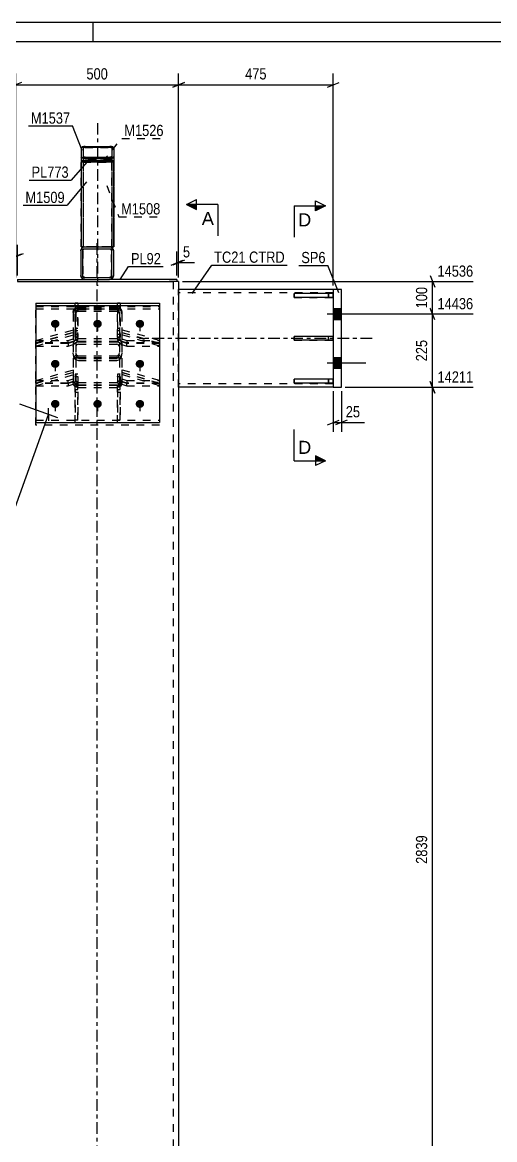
# Model space of a CAD drawing. Header units: millimetres. Extents: x -212 to 629, y -168 to 426.
# Drawn here: x -19.1 to 101.7, y 140.2 to 426.1 of the extents above; entities that cross this region are included whole.
import ezdxf

# ---------------------------------------------------------------- set-up
doc = ezdxf.new("R2010")
doc.units = ezdxf.units.MM
doc.linetypes.add('DXK_LINE_DOT2', pattern=[3.9198, 1.9599, -1.9599])
doc.linetypes.add('DXK_LINE_DOT3', pattern=[5.9187, 2.979, -0.9799, 0.9799, -0.9799])
doc.styles.add('Arial', font='ARIAL.TTF', dxfattribs={"height": 0.2})
doc.styles.add('Arial Narrow', font='ARIALN.TTF', dxfattribs={"height": 0.2})

# ---------------------------------------------------------------- blocks, each defined once
blk = doc.blocks.new('Unknown-284936395-1134')
at = {"color": 5, "linetype": 'Continuous'}
for p, q in [((628.96, 426.1), (-212.04, 426.1)), ((-1.04, 421.1), (-1.04, 426.1)), ((623.96, 421.1), (-207.04, 421.1))]:
    blk.add_line(p, q, dxfattribs=at)
blk = doc.blocks.new('Part-284936395-1264 - 1225')
at = {"color": 7, "linetype": 'DXK_LINE_DOT2'}
for p, q in [((60.42, 334.79), (50.42, 334.79)), ((50.42, 334.79), (50.42, 333.79)), ((59.17, 334.79), (59.17, 333.79)), ((60.42, 333.79), (60.42, 334.79)), ((50.42, 333.79), (60.42, 333.79))]:
    blk.add_line(p, q, dxfattribs=at)
blk = doc.blocks.new('Bolt-284936395-1228 - 1225')
at = {"color": 1, "linetype": 'DXK_LINE_DOT2'}
for p, q in [((-10.72, 349.12), (-10.72, 346.13)), ((0.11, 349.12), (0.11, 346.13)), ((10.95, 349.12), (10.95, 346.13)), ((-10.72, 338.94), (-10.72, 335.95)), ((10.95, 338.94), (10.95, 335.95)), ((-10.72, 328.76), (-10.72, 325.77)), ((0.11, 328.76), (0.11, 325.77)), ((10.95, 328.76), (10.95, 325.77))]:
    blk.add_line(p, q, dxfattribs=at)
blk = doc.blocks.new('Bolt-284936395-1229 - 1225')
at = {"linetype": 'Continuous'}
for points in [[(60.42, 352.87), (60.42, 350.12), (62.5, 350.12), (62.5, 352.87)], [(60.42, 352.87), (60.42, 350.12), (62.5, 350.12), (62.5, 352.87)], [(60.42, 340.37), (60.42, 337.62), (62.5, 337.62), (62.5, 340.37)], [(60.42, 340.37), (60.42, 337.62), (62.5, 337.62), (62.5, 340.37)]]:
    blk.add_hatch(color=1, dxfattribs=at).paths.add_polyline_path(points)
at = {"color": 1, "linetype": 'Continuous'}
for p, q in [((60.42, 352.87), (62.5, 352.87)), ((60.42, 352.87), (62.5, 352.87)), ((58.83, 351.5), (68.75, 351.5)), ((58.83, 351.5), (68.75, 351.5)), ((60.42, 350.12), (62.5, 350.12)), ((60.42, 350.12), (62.5, 350.12)), ((60.42, 340.37), (62.5, 340.37)), ((60.42, 340.37), (62.5, 340.37)), ((58.83, 339), (68.75, 339)), ((58.83, 339), (68.75, 339)), ((60.42, 337.62), (62.5, 337.62)), ((60.42, 337.62), (62.5, 337.62))]:
    blk.add_line(p, q, dxfattribs=at)
blk = doc.blocks.new('Part-284936395-1301 - 1225')
at = {"color": 7, "linetype": 'DXK_LINE_DOT2'}
for p, q in [((-3.67, 360.83), (-3.67, 368.16)), ((-3.67, 368.16), (3.66, 368.16)), ((3.66, 360.83), (3.66, 368.16)), ((-3.67, 360.83), (3.66, 360.83))]:
    blk.add_line(p, q, dxfattribs=at)
blk = doc.blocks.new('Part-284936395-1233 - 1225')
at = {"color": 7, "linetype": 'DXK_LINE_DOT3'}
blk.add_line((0, 29.27), (0, 369.83), dxfattribs=at)
at = {"color": 2, "linetype": 'Continuous'}
for p, q in [((-19.51, 359.83), (-18.17, 359.83)), ((-18.17, 359.83), (19.51, 359.83)), ((20.83, 359.83), (20.42, 359.83)), ((20.83, 359.83), (20.83, 29.27))]:
    blk.add_line(p, q, dxfattribs=at)
at = {"color": 7, "linetype": 'DXK_LINE_DOT2'}
for p, q in [((20.42, 359.83), (18.17, 359.83)), ((19.5, 359.83), (19.5, 29.27))]:
    blk.add_line(p, q, dxfattribs=at)
blk = doc.blocks.new('Part-284936395-1256 - 1225')
at = {"color": 7, "linetype": 'DXK_LINE_DOT2'}
for p, q in [((6.36, 346.77), (6.36, 343.72)), ((6.36, 346.77), (15.95, 343.91)), ((15.95, 343.29), (6.36, 346.14)), ((7.61, 343.91), (6.36, 344.34)), ((6.36, 343.72), (7.61, 343.29)), ((7.61, 343.29), (7.61, 343.91)), ((15.95, 343.91), (7.61, 343.91)), ((7.61, 343.29), (15.95, 343.29)), ((15.95, 343.29), (15.95, 343.91))]:
    blk.add_line(p, q, dxfattribs=at)
blk = doc.blocks.new('Part-284936395-1257 - 1225')
at = {"color": 7, "linetype": 'DXK_LINE_DOT2'}
for p, q in [((6.36, 336.59), (6.36, 333.54)), ((6.36, 336.59), (15.95, 333.74)), ((15.95, 333.11), (6.36, 335.96)), ((7.61, 333.74), (6.36, 334.16)), ((6.36, 333.54), (7.61, 333.11)), ((7.61, 333.11), (7.61, 333.74)), ((15.95, 333.74), (7.61, 333.74)), ((7.61, 333.11), (15.95, 333.11)), ((15.95, 333.11), (15.95, 333.74))]:
    blk.add_line(p, q, dxfattribs=at)
blk = doc.blocks.new('Part-284936395-1258 - 1225')
at = {"color": 7, "linetype": 'DXK_LINE_DOT2'}
for p, q in [((-5.64, 323.63), (-5.64, 335.49)), ((-5.64, 335.49), (-4.97, 335.49)), ((-4.97, 335.49), (-4.97, 323.63)), ((-5.64, 333.07), (-4.97, 333.07)), ((-5.64, 331.46), (-4.97, 331.46)), ((-4.97, 323.63), (-5.64, 323.63))]:
    blk.add_line(p, q, dxfattribs=at)
blk = doc.blocks.new('Part-284936395-1259 - 1225')
at = {"color": 7, "linetype": 'DXK_LINE_DOT2'}
for p, q in [((6.36, 347.42), (6.36, 344.48)), ((15.95, 344.71), (6.36, 347.42)), ((6.36, 346.79), (15.95, 344.08)), ((6.36, 345.11), (7.61, 344.71)), ((7.61, 344.08), (6.36, 344.48)), ((7.61, 344.71), (15.95, 344.71)), ((7.61, 344.71), (7.61, 344.08)), ((15.95, 344.08), (7.61, 344.08)), ((15.95, 344.71), (15.95, 344.08))]:
    blk.add_line(p, q, dxfattribs=at)
blk = doc.blocks.new('Part-284936395-1387 - 1225')
at = {"color": 2, "linetype": 'Continuous'}
for p, q in [((-20.42, 360.33), (-3.17, 360.33)), ((-20.42, 360.33), (-20.42, 359.83)), ((20.42, 360.33), (3.16, 360.33)), ((20.42, 360.33), (20.42, 359.83)), ((-20.42, 359.83), (-19.51, 359.83)), ((20.42, 359.83), (19.51, 359.83))]:
    blk.add_line(p, q, dxfattribs=at)
at = {"color": 7, "linetype": 'DXK_LINE_DOT2'}
for p, q in [((-3.17, 360.33), (3.16, 360.33)), ((-19.51, 359.83), (19.51, 359.83))]:
    blk.add_line(p, q, dxfattribs=at)
blk = doc.blocks.new('Part-284936395-1260 - 1225')
at = {"color": 7, "linetype": 'DXK_LINE_DOT2'}
for p, q in [((6.36, 337.18), (6.36, 334.24)), ((15.95, 334.46), (6.36, 337.18)), ((6.36, 336.55), (15.95, 333.83)), ((6.36, 334.87), (7.61, 334.46)), ((7.61, 334.46), (15.95, 334.46)), ((7.61, 334.46), (7.61, 333.83)), ((15.95, 334.46), (15.95, 333.83)), ((7.61, 333.83), (6.36, 334.24)), ((15.95, 333.83), (7.61, 333.83))]:
    blk.add_line(p, q, dxfattribs=at)
blk = doc.blocks.new('Part-284936395-1261 - 1225')
at = {"color": 7, "linetype": 'DXK_LINE_DOT2'}
for p, q in [((-5.64, 336.07), (-5.64, 324.3)), ((-4.97, 336.07), (-5.64, 336.07)), ((-4.97, 324.3), (-4.97, 336.07)), ((-5.64, 333.77), (-4.97, 333.77)), ((-5.64, 332.18), (-4.97, 332.18)), ((-4.97, 324.3), (-5.64, 324.3))]:
    blk.add_line(p, q, dxfattribs=at)
blk = doc.blocks.new('Part-284936395-1262 - 1225')
at = {"color": 7, "linetype": 'DXK_LINE_DOT2'}
for p, q in [((60.42, 356.7), (50.42, 356.7)), ((50.42, 356.7), (50.42, 355.7)), ((50.42, 355.7), (60.42, 355.7)), ((59.17, 356.7), (59.17, 355.7)), ((60.42, 355.7), (60.42, 356.7))]:
    blk.add_line(p, q, dxfattribs=at)
blk = doc.blocks.new('Part-284936395-1263 - 1225')
at = {"color": 7, "linetype": 'DXK_LINE_DOT2'}
for p, q in [((60.42, 345.75), (50.42, 345.75)), ((50.42, 345.75), (50.42, 344.75)), ((50.42, 344.75), (60.42, 344.75)), ((59.17, 344.75), (59.17, 345.75)), ((60.42, 344.75), (60.42, 345.75))]:
    blk.add_line(p, q, dxfattribs=at)
blk = doc.blocks.new('Part-284936395-1265 - 1225')
at = {"color": 2, "linetype": 'Continuous'}
for p, q in [((60.42, 356.7), (50.42, 356.7)), ((50.42, 355.7), (50.42, 356.7)), ((60.42, 355.7), (50.42, 355.7)), ((60.42, 356.7), (60.42, 355.7))]:
    blk.add_line(p, q, dxfattribs=at)
at = {"color": 7, "linetype": 'DXK_LINE_DOT2'}
blk.add_line((59.17, 355.7), (59.17, 356.7), dxfattribs=at)
blk = doc.blocks.new('Part-284936395-1266 - 1225')
at = {"color": 2, "linetype": 'Continuous'}
for p, q in [((60.42, 345.75), (50.42, 345.75)), ((50.42, 344.75), (50.42, 345.75)), ((60.42, 344.75), (50.42, 344.75)), ((60.42, 345.75), (60.42, 344.75))]:
    blk.add_line(p, q, dxfattribs=at)
at = {"color": 7, "linetype": 'DXK_LINE_DOT2'}
blk.add_line((59.17, 344.75), (59.17, 345.75), dxfattribs=at)
blk = doc.blocks.new('Part-284936395-1267 - 1225')
at = {"color": 2, "linetype": 'Continuous'}
for p, q in [((60.42, 334.79), (50.42, 334.79)), ((50.42, 333.79), (50.42, 334.79)), ((60.42, 334.79), (60.42, 333.79)), ((60.42, 333.79), (50.42, 333.79))]:
    blk.add_line(p, q, dxfattribs=at)
at = {"color": 7, "linetype": 'DXK_LINE_DOT2'}
blk.add_line((59.17, 333.79), (59.17, 334.79), dxfattribs=at)
blk = doc.blocks.new('Part-284936395-1269 - 1225')
at = {"color": 7, "linetype": 'DXK_LINE_DOT2'}
for p, q in [((-15.72, 323.06), (-15.72, 353.39)), ((-15.72, 353.39), (15.95, 353.39)), ((-15.72, 352.82), (15.95, 352.82)), ((15.95, 353.39), (15.95, 323.06)), ((15.95, 323.63), (-15.72, 323.63)), ((15.95, 323.06), (-15.72, 323.06))]:
    blk.add_line(p, q, dxfattribs=at)
blk = doc.blocks.new('Part-284936395-1284 - 1225')
at = {"color": 7, "linetype": 'DXK_LINE_DOT2'}
for p, q in [((-4.05, 393.88), (-3.98, 394.02)), ((-4.05, 393.88), (-4.05, 368.66)), ((-3.98, 394.02), (-3.76, 394.14)), ((-3.76, 394.14), (-3.44, 394.22)), ((-3.52, 393.95), (-3.55, 393.88)), ((-3.55, 393.88), (-3.55, 368.66)), ((-3.41, 394.01), (-3.52, 393.95)), ((-3.44, 394.22), (-3.05, 394.25)), ((-3.25, 394.05), (-3.41, 394.01)), ((-3.05, 394.07), (-3.25, 394.05)), ((-3.05, 394.25), (3.28, 394.25)), ((-3.05, 394.07), (3.28, 394.07)), ((3.28, 394.25), (3.66, 394.22)), ((3.47, 394.05), (3.28, 394.07)), ((3.63, 394.01), (3.47, 394.05)), ((3.74, 393.95), (3.63, 394.01)), ((3.66, 394.22), (3.99, 394.14)), ((3.78, 393.88), (3.74, 393.95)), ((3.78, 393.88), (3.78, 368.66)), ((3.99, 394.14), (4.2, 394.02)), ((4.2, 394.02), (4.28, 393.88)), ((4.28, 393.88), (4.28, 368.66)), ((-3.98, 391.44), (-4.05, 391.58)), ((-3.76, 391.32), (-3.98, 391.44)), ((-3.44, 391.24), (-3.76, 391.32)), ((-3.55, 391.58), (-3.52, 391.51)), ((-3.52, 391.51), (-3.41, 391.45)), ((-3.05, 391.21), (-3.44, 391.24)), ((-3.41, 391.45), (-3.25, 391.41)), ((-3.25, 391.41), (-3.05, 391.4)), ((-3.05, 391.4), (3.28, 391.4)), ((-3.05, 391.21), (3.28, 391.21)), ((3.28, 391.4), (3.47, 391.41)), ((3.66, 391.24), (3.28, 391.21)), ((3.47, 391.41), (3.63, 391.45)), ((3.63, 391.45), (3.74, 391.51)), ((3.99, 391.32), (3.66, 391.24)), ((3.74, 391.51), (3.78, 391.58)), ((4.2, 391.44), (3.99, 391.32)), ((4.28, 391.58), (4.2, 391.44)), ((4.28, 368.66), (-4.05, 368.66))]:
    blk.add_line(p, q, dxfattribs=at)
blk = doc.blocks.new('Part-284936395-1299 - 1225')
at = {"color": 2, "linetype": 'Continuous'}
for p, q in [((-3.98, 390.65), (-4.05, 390.65)), ((-4.05, 390.65), (-4.05, 368.66)), ((4.28, 390.65), (-3.98, 390.65)), ((4.28, 368.66), (4.28, 390.65)), ((-4.05, 368.66), (-3.17, 368.66)), ((4.2, 368.66), (3.16, 368.66)), ((4.28, 368.66), (4.2, 368.66))]:
    blk.add_line(p, q, dxfattribs=at)
at = {"color": 7, "linetype": 'DXK_LINE_DOT2'}
for p, q in [((-3.55, 390.65), (-3.55, 368.66)), ((3.78, 390.65), (3.78, 368.66)), ((3.16, 368.66), (-3.17, 368.66)), ((4.2, 368.66), (4.28, 368.66))]:
    blk.add_line(p, q, dxfattribs=at)
blk = doc.blocks.new('Part-284936395-1300 - 1225')
at = {"color": 2, "linetype": 'Continuous'}
for p, q in [((-4.09, 368.04), (-4.17, 367.66)), ((-4.17, 367.66), (-4.17, 361.33)), ((-3.17, 368.66), (-3.55, 368.59)), ((-3.17, 368.66), (3.16, 368.66)), ((3.55, 368.59), (3.16, 368.66)), ((4.16, 367.66), (4.09, 368.04)), ((4.16, 367.66), (4.16, 361.33)), ((-4.17, 361.33), (-4.09, 360.95)), ((-3.55, 360.4), (-3.17, 360.33)), ((-3.17, 360.33), (3.16, 360.33)), ((3.16, 360.33), (3.55, 360.4)), ((4.09, 360.95), (4.16, 361.33))]:
    blk.add_line(p, q, dxfattribs=at)
at = {"color": 7, "linetype": 'DXK_LINE_DOT2'}
for p, q in [((-4.17, 367.66), (-4.09, 368.04)), ((-3.67, 367.66), (-3.63, 367.85)), ((-3.67, 367.66), (-3.67, 361.33)), ((-3.63, 367.85), (-3.52, 368.02)), ((-3.55, 368.59), (-3.17, 368.66)), ((-3.52, 368.02), (-3.36, 368.12)), ((-3.36, 368.12), (-3.17, 368.16)), ((-3.17, 368.16), (3.16, 368.16)), ((3.16, 368.66), (3.55, 368.59)), ((3.16, 368.16), (3.36, 368.12)), ((3.36, 368.12), (3.52, 368.02)), ((3.52, 368.02), (3.63, 367.85)), ((3.63, 367.85), (3.66, 367.66)), ((3.66, 367.66), (3.66, 361.33)), ((4.09, 368.04), (4.16, 367.66)), ((-4.09, 360.95), (-4.17, 361.33)), ((-3.63, 361.14), (-3.67, 361.33)), ((-3.52, 360.97), (-3.63, 361.14)), ((-3.17, 360.33), (-3.55, 360.4)), ((-3.36, 360.87), (-3.52, 360.97)), ((-3.17, 360.83), (-3.36, 360.87)), ((-3.17, 360.83), (3.16, 360.83)), ((3.36, 360.87), (3.16, 360.83)), ((3.55, 360.4), (3.16, 360.33)), ((3.52, 360.97), (3.36, 360.87)), ((3.63, 361.14), (3.52, 360.97)), ((3.66, 361.33), (3.63, 361.14)), ((4.16, 361.33), (4.09, 360.95))]:
    blk.add_line(p, q, dxfattribs=at)
at = {"color": 7, "linetype": 'DXK_LINE_DOT3'}
blk.add_line((0, 364.49), (0, 364.49), dxfattribs=at)
at = {"color": 2, "linetype": 'Continuous'}
for centre, start, end in [((-3.17, 367.66), 112.5, 157.5), ((3.16, 367.66), 22.5, 67.5), ((-3.17, 361.33), 202.5, 247.5), ((3.16, 361.33), 292.5, 337.5)]:
    blk.add_arc(centre, 1, start, end, dxfattribs=at)
at = {"color": 7, "linetype": 'DXK_LINE_DOT2'}
for centre, start, end in [((-3.17, 367.66), 112.5, 157.5), ((3.16, 367.66), 22.5, 67.5), ((-3.17, 361.33), 202.5, 247.5), ((3.16, 361.33), 292.5, 337.5)]:
    blk.add_arc(centre, 1, start, end, dxfattribs=at)
blk = doc.blocks.new('Part-284936395-1302 - 1225')
at = {"color": 2, "linetype": 'Continuous'}
for p, q in [((-3.67, 360.83), (-3.67, 368.16)), ((-3.67, 368.16), (3.66, 368.16)), ((3.66, 368.16), (3.66, 360.83)), ((-3.67, 360.83), (3.66, 360.83))]:
    blk.add_line(p, q, dxfattribs=at)
blk = doc.blocks.new('Part-284936395-1372 - 1225')
at = {"color": 2, "linetype": 'Continuous'}
for p, q in [((60.42, 357.75), (20.83, 357.75)), ((60.42, 332.75), (20.83, 332.75))]:
    blk.add_line(p, q, dxfattribs=at)
at = {"color": 7, "linetype": 'DXK_LINE_DOT2'}
for p, q in [((20.83, 332.75), (20.83, 357.75)), ((60.42, 357.75), (60.42, 332.75)), ((60.42, 356.91), (20.83, 356.91)), ((60.42, 333.58), (20.83, 333.58))]:
    blk.add_line(p, q, dxfattribs=at)
at = {"color": 7, "linetype": 'DXK_LINE_DOT3'}
blk.add_line((70.42, 345.25), (10.83, 345.25), dxfattribs=at)
blk = doc.blocks.new('Part-284936395-1422 - 1225')
at = {"color": 2, "linetype": 'Continuous'}
for p, q in [((60.42, 357.75), (60.42, 332.75)), ((62.5, 357.75), (60.42, 357.75)), ((62.5, 332.75), (62.5, 357.75)), ((60.42, 332.75), (62.5, 332.75))]:
    blk.add_line(p, q, dxfattribs=at)
blk = doc.blocks.new('Part-284936395-1449 - 1225')
at = {"color": 7, "linetype": 'DXK_LINE_DOT2'}
for p, q in [((-6.14, 351.91), (-6.04, 352.45)), ((-6.14, 351.91), (-6.14, 334.62)), ((-5.42, 352.18), (-5.47, 351.91)), ((-5.47, 351.91), (-5.47, 334.62)), ((-5.31, 353.21), (-4.8, 353.32)), ((-4.8, 352.61), (-5.06, 352.56)), ((-4.8, 353.32), (5.03, 353.32)), ((-4.8, 352.61), (5.03, 352.61)), ((5.03, 353.32), (5.54, 353.21)), ((5.28, 352.56), (5.03, 352.61)), ((5.7, 351.91), (5.65, 352.18)), ((5.7, 351.91), (5.7, 334.62)), ((6.26, 352.45), (6.36, 351.91)), ((6.36, 351.91), (6.36, 334.62)), ((-6.04, 344.4), (-6.14, 343.92)), ((-5.75, 344.81), (-6.04, 344.4)), ((-5.31, 345.08), (-5.75, 344.81)), ((-5.47, 343.92), (-5.42, 344.16)), ((-5.42, 344.16), (-5.28, 344.36)), ((-4.8, 345.18), (-5.31, 345.08)), ((-5.28, 344.36), (-5.06, 344.5)), ((-5.06, 344.5), (-4.8, 344.55)), ((-4.8, 345.18), (5.03, 345.18)), ((-4.8, 344.55), (5.03, 344.55)), ((5.54, 345.08), (5.03, 345.18)), ((5.03, 344.55), (5.28, 344.5)), ((5.28, 344.5), (5.5, 344.36)), ((5.5, 344.36), (5.65, 344.16)), ((5.97, 344.81), (5.54, 345.08)), ((5.65, 344.16), (5.7, 343.92)), ((6.26, 344.4), (5.97, 344.81)), ((6.36, 343.92), (6.26, 344.4)), ((-6.04, 340.97), (-6.14, 341.51)), ((-5.47, 341.51), (-5.42, 341.24)), ((-4.8, 340.1), (-5.31, 340.21)), ((-5.06, 340.86), (-4.8, 340.8)), ((-4.8, 340.8), (5.03, 340.8)), ((5.03, 340.8), (5.28, 340.86)), ((5.54, 340.21), (5.03, 340.1)), ((5.65, 341.24), (5.7, 341.51)), ((6.36, 341.51), (6.26, 340.97)), ((-4.8, 340.1), (5.03, 340.1)), ((-6.14, 334.62), (-6.04, 334.14)), ((-5.42, 334.38), (-5.47, 334.62)), ((5.7, 334.62), (5.65, 334.38)), ((6.26, 334.14), (6.36, 334.62)), ((-6.04, 334.14), (-5.75, 333.73)), ((-5.75, 333.73), (-5.31, 333.46)), ((-5.28, 334.18), (-5.42, 334.38)), ((-5.31, 333.46), (-4.8, 333.36)), ((-5.06, 334.04), (-5.28, 334.18)), ((-4.8, 333.99), (-5.06, 334.04)), ((-4.8, 333.99), (5.03, 333.99)), ((-4.8, 333.36), (5.03, 333.36)), ((5.28, 334.04), (5.03, 333.99)), ((5.03, 333.36), (5.54, 333.46)), ((5.5, 334.18), (5.28, 334.04)), ((5.65, 334.38), (5.5, 334.18)), ((5.54, 333.46), (5.97, 333.73)), ((5.97, 333.73), (6.26, 334.14))]:
    blk.add_line(p, q, dxfattribs=at)
for centre, radius, start, end in [((-4.75, 351.96), 1.37, 114.1353, 159.0718), ((-4.78, 351.93), 0.687, 114.1353, 159.0718), ((5, 351.93), 0.687, 20.9282, 65.8647), ((4.98, 351.96), 1.37, 20.9282, 65.8647), ((-4.75, 341.46), 1.37, 200.9282, 245.8647), ((-4.78, 341.48), 0.687, 200.9282, 245.8647), ((5, 341.48), 0.687, 294.1353, 339.0718), ((4.98, 341.46), 1.37, 294.1353, 339.0718)]:
    blk.add_arc(centre, radius, start, end, dxfattribs=at)
blk = doc.blocks.new('Part-284936395-1453 - 1225')
at = {"color": 7, "linetype": 'DXK_LINE_DOT2'}
for p, q in [((-6.04, 352.06), (-6.14, 351.52)), ((-5.47, 351.52), (-5.42, 351.79)), ((-4.8, 352.94), (-5.31, 352.83)), ((-5.06, 352.17), (-4.8, 352.23)), ((-4.8, 352.94), (5.03, 352.94)), ((-4.8, 352.23), (5.03, 352.23)), ((5.54, 352.83), (5.03, 352.94)), ((5.03, 352.23), (5.28, 352.17)), ((5.65, 351.79), (5.7, 351.52)), ((6.36, 351.52), (6.26, 352.06)), ((-6.14, 351.52), (-6.14, 333.89)), ((-5.47, 351.52), (-5.47, 333.89)), ((5.7, 351.52), (5.7, 333.89)), ((6.36, 351.52), (6.36, 333.89)), ((-6.14, 343.13), (-6.04, 343.61)), ((-6.04, 343.61), (-5.75, 344.02)), ((-5.75, 344.02), (-5.31, 344.29)), ((-5.42, 343.37), (-5.47, 343.13)), ((-5.28, 343.58), (-5.42, 343.37)), ((-5.31, 344.29), (-4.8, 344.39)), ((-5.06, 343.71), (-5.28, 343.58)), ((-4.8, 343.76), (-5.06, 343.71)), ((-4.8, 344.39), (5.03, 344.39)), ((-4.8, 343.76), (5.03, 343.76)), ((5.03, 344.39), (5.54, 344.29)), ((5.28, 343.71), (5.03, 343.76)), ((5.5, 343.58), (5.28, 343.71)), ((5.65, 343.37), (5.5, 343.58)), ((5.54, 344.29), (5.97, 344.02)), ((5.7, 343.13), (5.65, 343.37)), ((5.97, 344.02), (6.26, 343.61)), ((6.26, 343.61), (6.36, 343.13)), ((-6.14, 341.05), (-6.04, 340.51)), ((-5.42, 340.78), (-5.47, 341.05)), ((-4.8, 340.34), (-5.06, 340.4)), ((-4.8, 340.34), (5.03, 340.34)), ((5.28, 340.4), (5.03, 340.34)), ((5.7, 341.05), (5.65, 340.78)), ((6.26, 340.51), (6.36, 341.05)), ((-5.31, 339.74), (-4.8, 339.63)), ((-4.8, 339.63), (5.03, 339.63)), ((5.03, 339.63), (5.54, 339.74)), ((-6.04, 333.41), (-6.14, 333.89)), ((-5.75, 333.01), (-6.04, 333.41)), ((-5.31, 332.73), (-5.75, 333.01)), ((-5.47, 333.89), (-5.42, 333.65)), ((-5.42, 333.65), (-5.28, 333.45)), ((-4.8, 332.64), (-5.31, 332.73)), ((-5.28, 333.45), (-5.06, 333.31)), ((-5.06, 333.31), (-4.8, 333.27)), ((-4.8, 333.27), (5.03, 333.27)), ((-4.8, 332.64), (5.03, 332.64)), ((5.03, 333.27), (5.28, 333.31)), ((5.54, 332.73), (5.03, 332.64)), ((5.28, 333.31), (5.5, 333.45)), ((5.5, 333.45), (5.65, 333.65)), ((5.97, 333.01), (5.54, 332.73)), ((5.65, 333.65), (5.7, 333.89)), ((6.26, 333.41), (5.97, 333.01)), ((6.36, 333.89), (6.26, 333.41))]:
    blk.add_line(p, q, dxfattribs=at)
for centre, radius, start, end in [((-4.75, 351.57), 1.38, 114.32, 159.2417), ((-4.78, 351.54), 0.69, 114.32, 159.2417), ((5, 351.54), 0.69, 20.7583, 65.68), ((4.97, 351.57), 1.38, 20.7583, 65.68), ((-4.75, 341), 1.38, 200.7583, 245.68), ((-4.78, 341.03), 0.69, 200.7583, 245.68), ((5, 341.03), 0.69, 294.32, 339.2417), ((4.97, 341), 1.38, 294.32, 339.2417)]:
    blk.add_arc(centre, radius, start, end, dxfattribs=at)
blk = doc.blocks.new('Part-284936395-1487 - 1225')
at = {"color": 2, "linetype": 'Continuous'}
for p, q in [((-15.72, 354.24), (-15.72, 323.76)), ((-15.72, 354.24), (15.95, 354.24)), ((-15.72, 353.7), (15.95, 353.7)), ((15.95, 354.24), (15.95, 323.76)), ((-15.72, 323.76), (15.95, 323.76))]:
    blk.add_line(p, q, dxfattribs=at)
at = {"color": 7, "linetype": 'DXK_LINE_DOT2'}
blk.add_line((-15.72, 324.3), (15.95, 324.3), dxfattribs=at)
blk = doc.blocks.new('Bolt-284936395-1488 - 1225')
at = {"linetype": 'Continuous'}
for points in [[(-10.72, 350), (-10.5, 349.97), (-10.28, 349.91), (-10.08, 349.8), (-9.92, 349.66), (-9.78, 349.48), (-9.69, 349.29), (-9.64, 349.08), (-9.64, 348.86), (-9.69, 348.65), (-9.78, 348.46), (-9.92, 348.29), (-10.08, 348.14), (-10.28, 348.04), (-10.5, 347.97), (-10.72, 347.95), (-10.95, 347.97), (-11.16, 348.04), (-11.36, 348.14), (-11.53, 348.29), (-11.66, 348.46), (-11.75, 348.65), (-11.8, 348.86), (-11.8, 349.08), (-11.75, 349.29), (-11.66, 349.48), (-11.53, 349.66), (-11.36, 349.8), (-11.16, 349.91), (-10.95, 349.97)], [(0.11, 350), (0.34, 349.97), (0.55, 349.91), (0.75, 349.8), (0.92, 349.66), (1.05, 349.48), (1.14, 349.29), (1.19, 349.08), (1.19, 348.86), (1.14, 348.65), (1.05, 348.46), (0.92, 348.29), (0.75, 348.14), (0.55, 348.04), (0.34, 347.97), (0.11, 347.95), (-0.11, 347.97), (-0.33, 348.04), (-0.52, 348.14), (-0.69, 348.29), (-0.83, 348.46), (-0.92, 348.65), (-0.96, 348.86), (-0.96, 349.08), (-0.92, 349.29), (-0.83, 349.48), (-0.69, 349.66), (-0.52, 349.8), (-0.33, 349.91), (-0.11, 349.97)], [(10.95, 350), (11.17, 349.97), (11.39, 349.91), (11.58, 349.8), (11.75, 349.66), (11.88, 349.48), (11.98, 349.29), (12.02, 349.08), (12.02, 348.86), (11.98, 348.65), (11.88, 348.46), (11.75, 348.29), (11.58, 348.14), (11.39, 348.04), (11.17, 347.97), (10.95, 347.95), (10.72, 347.97), (10.51, 348.04), (10.31, 348.14), (10.14, 348.29), (10.01, 348.46), (9.92, 348.65), (9.87, 348.86), (9.87, 349.08), (9.92, 349.29), (10.01, 349.48), (10.14, 349.66), (10.31, 349.8), (10.51, 349.91), (10.72, 349.97)], [(-10.72, 339.75), (-10.5, 339.73), (-10.28, 339.66), (-10.08, 339.56), (-9.92, 339.41), (-9.78, 339.24), (-9.69, 339.04), (-9.64, 338.83), (-9.64, 338.62), (-9.69, 338.41), (-9.78, 338.22), (-9.92, 338.04), (-10.08, 337.9), (-10.28, 337.79), (-10.5, 337.73), (-10.72, 337.7), (-10.95, 337.73), (-11.16, 337.79), (-11.36, 337.9), (-11.53, 338.04), (-11.66, 338.22), (-11.75, 338.41), (-11.8, 338.62), (-11.8, 338.83), (-11.75, 339.04), (-11.66, 339.24), (-11.53, 339.41), (-11.36, 339.56), (-11.16, 339.66), (-10.95, 339.73)], [(10.95, 339.75), (11.17, 339.73), (11.39, 339.66), (11.58, 339.56), (11.75, 339.41), (11.88, 339.24), (11.98, 339.04), (12.02, 338.83), (12.02, 338.62), (11.98, 338.41), (11.88, 338.22), (11.75, 338.04), (11.58, 337.9), (11.39, 337.79), (11.17, 337.73), (10.95, 337.7), (10.72, 337.73), (10.51, 337.79), (10.31, 337.9), (10.14, 338.04), (10.01, 338.22), (9.92, 338.41), (9.87, 338.62), (9.87, 338.83), (9.92, 339.04), (10.01, 339.24), (10.14, 339.41), (10.31, 339.56), (10.51, 339.66), (10.72, 339.73)], [(-10.72, 329.51), (-10.5, 329.49), (-10.28, 329.42), (-10.08, 329.31), (-9.92, 329.17), (-9.78, 329), (-9.69, 328.8), (-9.64, 328.59), (-9.64, 328.38), (-9.69, 328.17), (-9.78, 327.97), (-9.92, 327.8), (-10.08, 327.66), (-10.28, 327.55), (-10.5, 327.48), (-10.72, 327.46), (-10.95, 327.48), (-11.16, 327.55), (-11.36, 327.66), (-11.53, 327.8), (-11.66, 327.97), (-11.75, 328.17), (-11.8, 328.38), (-11.8, 328.59), (-11.75, 328.8), (-11.66, 329), (-11.53, 329.17), (-11.36, 329.31), (-11.16, 329.42), (-10.95, 329.49)], [(0.11, 329.51), (0.34, 329.49), (0.55, 329.42), (0.75, 329.31), (0.92, 329.17), (1.05, 329), (1.14, 328.8), (1.19, 328.59), (1.19, 328.38), (1.14, 328.17), (1.05, 327.97), (0.92, 327.8), (0.75, 327.66), (0.55, 327.55), (0.34, 327.48), (0.11, 327.46), (-0.11, 327.48), (-0.33, 327.55), (-0.52, 327.66), (-0.69, 327.8), (-0.83, 327.97), (-0.92, 328.17), (-0.96, 328.38), (-0.96, 328.59), (-0.92, 328.8), (-0.83, 329), (-0.69, 329.17), (-0.52, 329.31), (-0.33, 329.42), (-0.11, 329.49)], [(10.95, 329.51), (11.17, 329.49), (11.39, 329.42), (11.58, 329.31), (11.75, 329.17), (11.88, 329), (11.98, 328.8), (12.02, 328.59), (12.02, 328.38), (11.98, 328.17), (11.88, 327.97), (11.75, 327.8), (11.58, 327.66), (11.39, 327.55), (11.17, 327.48), (10.95, 327.46), (10.72, 327.48), (10.51, 327.55), (10.31, 327.66), (10.14, 327.8), (10.01, 327.97), (9.92, 328.17), (9.87, 328.38), (9.87, 328.59), (9.92, 328.8), (10.01, 329), (10.14, 329.17), (10.31, 329.31), (10.51, 329.42), (10.72, 329.49)]]:
    blk.add_hatch(color=1, dxfattribs=at).paths.add_polyline_path(points)
at = {"color": 1, "linetype": 'Continuous'}
for p, q in [((-10.72, 349.92), (-10.72, 347.07)), ((0.11, 349.92), (0.11, 347.07)), ((10.95, 349.92), (10.95, 347.07)), ((-10.72, 339.68), (-10.72, 336.83)), ((10.95, 339.68), (10.95, 336.83)), ((-10.72, 329.43), (-10.72, 326.59)), ((0.11, 329.43), (0.11, 326.59)), ((10.95, 329.43), (10.95, 326.59))]:
    blk.add_line(p, q, dxfattribs=at)
blk = doc.blocks.new('Part-284936395-1520 - 1225')
at = {"color": 7, "linetype": 'DXK_LINE_DOT2'}
for p, q in [((-15.72, 334.46), (-6.14, 337.18)), ((-15.72, 333.83), (-6.14, 336.55)), ((-15.72, 333.83), (-15.72, 334.46)), ((-15.72, 334.46), (-7.39, 334.46)), ((-7.39, 334.46), (-6.14, 334.87)), ((-7.39, 333.83), (-7.39, 334.46)), ((-6.14, 337.18), (-6.14, 334.24)), ((-7.39, 333.83), (-15.72, 333.83)), ((-6.14, 334.24), (-7.39, 333.83))]:
    blk.add_line(p, q, dxfattribs=at)
blk = doc.blocks.new('Part-284936395-1521 - 1225')
at = {"color": 7, "linetype": 'DXK_LINE_DOT2'}
for p, q in [((-15.72, 344.71), (-6.14, 347.42)), ((-15.72, 344.08), (-6.14, 346.79)), ((-6.14, 347.42), (-6.14, 344.48)), ((-15.72, 344.08), (-15.72, 344.71)), ((-15.72, 344.71), (-7.39, 344.71)), ((-7.39, 344.08), (-15.72, 344.08)), ((-7.39, 344.71), (-6.14, 345.11)), ((-7.39, 344.08), (-7.39, 344.71)), ((-6.14, 344.48), (-7.39, 344.08))]:
    blk.add_line(p, q, dxfattribs=at)
blk = doc.blocks.new('Part-284936395-1522 - 1225')
at = {"color": 7, "linetype": 'DXK_LINE_DOT2'}
for p, q in [((5.2, 336.07), (5.2, 324.3)), ((5.86, 336.07), (5.2, 336.07)), ((5.86, 324.3), (5.86, 336.07)), ((5.2, 333.77), (5.86, 333.77)), ((5.2, 332.18), (5.86, 332.18)), ((5.86, 324.3), (5.2, 324.3))]:
    blk.add_line(p, q, dxfattribs=at)
blk = doc.blocks.new('Part-284936395-1523 - 1225')
at = {"color": 2, "linetype": 'Continuous'}
blk.add_line((5.86, 354.24), (5.2, 354.24), dxfattribs=at)
at = {"color": 7, "linetype": 'DXK_LINE_DOT2'}
for p, q in [((5.2, 345.59), (5.2, 354.24)), ((5.86, 354.24), (5.86, 345.59)), ((5.2, 347.89), (5.86, 347.89)), ((5.2, 346.36), (5.86, 346.36)), ((5.86, 345.59), (5.2, 345.59))]:
    blk.add_line(p, q, dxfattribs=at)
blk = doc.blocks.new('Part-284936395-1524 - 1225')
at = {"color": 2, "linetype": 'Continuous'}
blk.add_line((-4.97, 354.24), (-5.64, 354.24), dxfattribs=at)
at = {"color": 7, "linetype": 'DXK_LINE_DOT2'}
for p, q in [((-5.64, 345.59), (-5.64, 354.24)), ((-4.97, 354.24), (-4.97, 345.59)), ((-5.64, 347.89), (-4.97, 347.89)), ((-5.64, 346.36), (-4.97, 346.36)), ((-4.97, 345.59), (-5.64, 345.59))]:
    blk.add_line(p, q, dxfattribs=at)
blk = doc.blocks.new('Part-284936395-1525 - 1225')
at = {"color": 7, "linetype": 'DXK_LINE_DOT2'}
for p, q in [((-15.72, 343.91), (-6.14, 346.77)), ((-15.72, 343.29), (-6.14, 346.14)), ((-6.14, 346.77), (-6.14, 343.72)), ((-7.39, 343.91), (-15.72, 343.91)), ((-15.72, 343.91), (-15.72, 343.29)), ((-15.72, 343.29), (-7.39, 343.29)), ((-6.14, 344.34), (-7.39, 343.91)), ((-7.39, 343.91), (-7.39, 343.29)), ((-7.39, 343.29), (-6.14, 343.72))]:
    blk.add_line(p, q, dxfattribs=at)
blk = doc.blocks.new('Part-284936395-1526 - 1225')
at = {"color": 7, "linetype": 'DXK_LINE_DOT2'}
for p, q in [((-15.72, 333.74), (-6.14, 336.59)), ((-15.72, 333.11), (-6.14, 335.96)), ((-6.14, 336.59), (-6.14, 333.54)), ((-7.39, 333.74), (-15.72, 333.74)), ((-15.72, 333.74), (-15.72, 333.11)), ((-15.72, 333.11), (-7.39, 333.11)), ((-6.14, 334.16), (-7.39, 333.74)), ((-7.39, 333.74), (-7.39, 333.11)), ((-7.39, 333.11), (-6.14, 333.54))]:
    blk.add_line(p, q, dxfattribs=at)
blk = doc.blocks.new('Part-284936395-1527 - 1225')
at = {"color": 7, "linetype": 'DXK_LINE_DOT2'}
for p, q in [((5.2, 353.39), (5.2, 344.81)), ((5.86, 353.39), (5.2, 353.39)), ((5.86, 344.81), (5.86, 353.39)), ((5.2, 347.24), (5.86, 347.24)), ((5.2, 345.56), (5.86, 345.56)), ((5.2, 344.81), (5.86, 344.81))]:
    blk.add_line(p, q, dxfattribs=at)
blk = doc.blocks.new('Part-284936395-1528 - 1225')
at = {"color": 7, "linetype": 'DXK_LINE_DOT2'}
for p, q in [((-5.64, 353.39), (-5.64, 344.81)), ((-4.97, 353.39), (-5.64, 353.39)), ((-4.97, 344.81), (-4.97, 353.39)), ((-5.64, 347.24), (-4.97, 347.24)), ((-5.64, 345.56), (-4.97, 345.56)), ((-5.64, 344.81), (-4.97, 344.81))]:
    blk.add_line(p, q, dxfattribs=at)
blk = doc.blocks.new('Part-284936395-1529 - 1225')
at = {"color": 7, "linetype": 'DXK_LINE_DOT2'}
for p, q in [((5.2, 323.63), (5.2, 335.49)), ((5.2, 335.49), (5.86, 335.49)), ((5.86, 335.49), (5.86, 323.63)), ((5.2, 333.07), (5.86, 333.07)), ((5.2, 331.46), (5.86, 331.46)), ((5.86, 323.63), (5.2, 323.63))]:
    blk.add_line(p, q, dxfattribs=at)
blk = doc.blocks.new('Part-284936395-1552 - 1225')
at = {"color": 7, "linetype": 'DXK_LINE_DOT2'}
for p, q in [((3.78, 390.85), (-3.55, 390.85)), ((-3.55, 390.85), (-3.55, 390.35)), ((-3.55, 390.35), (3.78, 390.35)), ((3.78, 390.35), (3.78, 390.85))]:
    blk.add_line(p, q, dxfattribs=at)
blk = doc.blocks.new('Part-284936395-1557 - 1225')
at = {"color": 2, "linetype": 'Continuous'}
for p, q in [((-3.98, 394.12), (-4.05, 393.99)), ((-4.05, 393.99), (-4.05, 390.65)), ((-4.05, 391.81), (-3.98, 391.68)), ((-3.76, 394.23), (-3.98, 394.12)), ((-3.98, 391.68), (-3.76, 391.56)), ((-3.44, 394.31), (-3.76, 394.23)), ((-3.55, 393.99), (-3.52, 394.05)), ((-3.55, 393.99), (-3.55, 391.81)), ((-3.52, 391.74), (-3.55, 391.81)), ((-3.52, 394.05), (-3.41, 394.11)), ((-3.41, 391.69), (-3.52, 391.74)), ((-3.05, 394.33), (-3.44, 394.31)), ((-3.41, 394.11), (-3.25, 394.15)), ((-3.25, 391.65), (-3.41, 391.69)), ((-3.25, 394.15), (-3.05, 394.16)), ((-3.05, 391.64), (-3.25, 391.65)), ((-3.05, 394.33), (3.28, 394.33)), ((-3.05, 394.16), (3.28, 394.16)), ((-3.05, 391.64), (3.28, 391.64)), ((3.66, 394.31), (3.28, 394.33)), ((3.28, 394.16), (3.47, 394.15)), ((3.47, 391.65), (3.28, 391.64)), ((3.47, 394.15), (3.63, 394.11)), ((3.63, 391.69), (3.47, 391.65)), ((3.63, 394.11), (3.74, 394.05)), ((3.74, 391.74), (3.63, 391.69)), ((3.99, 394.23), (3.66, 394.31)), ((3.74, 394.05), (3.78, 393.99)), ((3.78, 391.81), (3.74, 391.74)), ((3.78, 393.99), (3.78, 391.81)), ((4.2, 394.12), (3.99, 394.23)), ((3.99, 391.56), (4.2, 391.68)), ((4.28, 393.99), (4.2, 394.12)), ((4.2, 391.68), (4.28, 391.81)), ((4.28, 393.99), (4.28, 390.65)), ((-3.76, 391.56), (-3.44, 391.49)), ((-3.44, 391.49), (-3.05, 391.46)), ((-3.05, 391.46), (3.28, 391.46)), ((3.28, 391.46), (3.66, 391.49)), ((3.66, 391.49), (3.99, 391.56))]:
    blk.add_line(p, q, dxfattribs=at)
at = {"color": 7, "linetype": 'DXK_LINE_DOT2'}
for p, q in [((-3.55, 391.81), (-3.55, 368.66)), ((3.78, 391.81), (3.78, 368.66)), ((4.28, 391.81), (4.28, 368.66)), ((-4.05, 368.66), (-4.05, 390.65)), ((4.28, 368.66), (-4.05, 368.66))]:
    blk.add_line(p, q, dxfattribs=at)
blk = doc.blocks.new('Part-284936395-17695 - 1225')
at = {"color": 2, "linetype": 'Continuous'}
for p, q in [((3.78, 391.15), (-3.55, 391.15)), ((-3.55, 391.15), (-3.55, 390.65)), ((3.78, 390.65), (3.78, 391.15))]:
    blk.add_line(p, q, dxfattribs=at)
at = {"color": 7, "linetype": 'DXK_LINE_DOT2'}
blk.add_line((-3.55, 390.65), (3.78, 390.65), dxfattribs=at)
blk = doc.blocks.new('Part-284936395-17696 - 1225')
at = {"color": 7, "linetype": 'DXK_LINE_DOT3'}
blk.add_line((0.11, 400.35), (0.11, 358.66), dxfattribs=at)
at = {"color": 7, "linetype": 'DXK_LINE_DOT2'}
for p, q in [((4.28, 390.35), (-4.05, 390.35)), ((-4.05, 390.35), (-4.05, 368.66)), ((-3.55, 390.35), (-3.55, 368.66)), ((3.78, 368.66), (3.78, 390.35)), ((4.28, 368.66), (4.28, 390.35)), ((-4.05, 368.66), (4.28, 368.66))]:
    blk.add_line(p, q, dxfattribs=at)
blk = doc.blocks.new('StraightDimension-284936395-1825 - 1225')
at = {"color": 7, "linetype": 'Continuous'}
for p, q in [((20.42, 361.33), (20.42, 367.47)), ((20.83, 360.83), (20.83, 367.47)), ((18.92, 364.02), (21.92, 365.22)), ((22.33, 365.22), (19.33, 364.02)), ((20.42, 364.62), (20.83, 364.62))]:
    blk.add_line(p, q, dxfattribs=at)
at = {"color": 0}
blk.add_wipeout([(24.39, 365.37), (24.39, 369.57), (21.36, 369.57), (21.36, 365.37)], dxfattribs=at)
at = {"color": 7, "linetype": 'Continuous'}
blk.add_line((20.83, 364.62), (24.91, 364.62), dxfattribs=at)
blk.add_line((20.83, 364.62), (24.91, 364.62), dxfattribs=at)
at = {"color": 3, "style": 'Arial Narrow'}
blk.add_text('5', height=2.86, dxfattribs=at).set_placement((21.96, 365.97))
blk = doc.blocks.new('StraightDimension-284936395-30071 - 1225')
at = {"color": 7, "linetype": 'Continuous'}
for p, q in [((20.83, 360.83), (20.83, 412.99)), ((60.42, 358.75), (60.42, 412.99)), ((22.33, 410.74), (19.33, 409.54)), ((20.83, 410.14), (60.42, 410.14)), ((58.92, 409.54), (61.92, 410.74))]:
    blk.add_line(p, q, dxfattribs=at)
at = {"color": 0}
blk.add_wipeout([(43.97, 410.89), (43.97, 415.09), (37.28, 415.09), (37.28, 410.89)], dxfattribs=at)
at = {"color": 3, "style": 'Arial Narrow'}
blk.add_text('475', height=2.863, dxfattribs=at).set_placement((37.88, 411.49))
blk = doc.blocks.new('StraightDimension-284936395-1708 - 1225')
at = {"color": 7, "linetype": 'Continuous'}
for p, q in [((63.5, 332.75), (96.25, 332.75)), ((86.41, 331.25), (85.21, 334.25)), ((85.81, 96.18), (85.81, 332.75)), ((85.21, 97.68), (86.41, 94.68)), ((67.67, 96.18), (96.25, 96.18))]:
    blk.add_line(p, q, dxfattribs=at)
at = {"color": 0, "linetype": 'Continuous'}
blk.add_wipeout([(96.85, 333.35), (96.85, 337.55), (86.51, 337.55), (86.51, 333.35)], dxfattribs=at)
at = {"color": 0}
blk.add_wipeout([(85.06, 218.72), (80.86, 218.72), (80.86, 210.21), (85.06, 210.21)], dxfattribs=at)
at = {"color": 3, "linetype": 'Continuous', "style": 'Arial Narrow'}
blk.add_text('14211', height=2.863, dxfattribs=at).set_placement((87.11, 333.95))
at = {"color": 3, "style": 'Arial Narrow'}
blk.add_text('2839', height=2.863, rotation=90.0002, dxfattribs=at).set_placement((84.46, 210.81))
blk = doc.blocks.new('StraightDimension-284936395-1732 - 1225')
at = {"color": 7, "linetype": 'Continuous'}
for p, q in [((86.41, 350), (85.21, 353)), ((67.67, 351.5), (96.25, 351.5)), ((85.81, 332.75), (85.81, 351.5)), ((63.5, 332.75), (96.25, 332.75)), ((85.21, 334.25), (86.41, 331.25))]:
    blk.add_line(p, q, dxfattribs=at)
at = {"color": 0, "linetype": 'Continuous'}
blk.add_wipeout([(96.85, 352.1), (96.85, 356.3), (86.51, 356.3), (86.51, 352.1)], dxfattribs=at)
at = {"color": 0}
blk.add_wipeout([(85.06, 345.46), (80.86, 345.46), (80.86, 338.78), (85.06, 338.78)], dxfattribs=at)
at = {"color": 3, "linetype": 'Continuous', "style": 'Arial Narrow'}
blk.add_text('14436', height=2.863, dxfattribs=at).set_placement((87.11, 352.7))
at = {"color": 3, "style": 'Arial Narrow'}
blk.add_text('225', height=2.863, rotation=90.0002, dxfattribs=at).set_placement((84.46, 339.38))
blk = doc.blocks.new('StraightDimension-284936395-1741 - 1225')
at = {"color": 7, "linetype": 'Continuous'}
for p, q in [((85.21, 361.33), (86.41, 358.33)), ((21.83, 359.83), (96.25, 359.83)), ((85.81, 351.5), (85.81, 359.83)), ((86.41, 350), (85.21, 353)), ((67.67, 351.5), (96.25, 351.5))]:
    blk.add_line(p, q, dxfattribs=at)
at = {"color": 0, "linetype": 'Continuous'}
blk.add_wipeout([(96.85, 360.43), (96.85, 364.63), (86.51, 364.63), (86.51, 360.43)], dxfattribs=at)
at = {"color": 0}
blk.add_wipeout([(85.06, 359), (80.86, 359), (80.86, 352.32), (85.06, 352.32)], dxfattribs=at)
at = {"color": 3, "linetype": 'Continuous', "style": 'Arial Narrow'}
blk.add_text('14536', height=2.863, dxfattribs=at).set_placement((87.11, 361.03))
at = {"color": 3, "style": 'Arial Narrow'}
blk.add_text('100', height=2.863, rotation=90.0002, dxfattribs=at).set_placement((84.46, 352.92))
blk = doc.blocks.new('StraightDimension-284936395-1751 - 1225')
at = {"color": 7, "linetype": 'Continuous'}
for p, q in [((60.42, 331.75), (60.42, 321.3)), ((62.5, 331.75), (62.5, 321.3)), ((58.92, 323.1), (61.92, 324.3)), ((60.42, 323.7), (62.5, 323.7)), ((64, 324.3), (61, 323.1))]:
    blk.add_line(p, q, dxfattribs=at)
at = {"color": 0}
blk.add_wipeout([(67.88, 324.45), (67.88, 328.65), (63.03, 328.65), (63.03, 324.45)], dxfattribs=at)
at = {"color": 7, "linetype": 'Continuous'}
blk.add_line((62.5, 323.7), (68.41, 323.7), dxfattribs=at)
blk.add_line((62.5, 323.7), (68.41, 323.7), dxfattribs=at)
at = {"color": 3, "style": 'Arial Narrow'}
blk.add_text('25', height=2.863, dxfattribs=at).set_placement((63.63, 325.05))
blk = doc.blocks.new('StraightDimension-284936395-1787 - 1225')
at = {"color": 7, "linetype": 'Continuous'}
for p, q in [((-20.83, 360.83), (-20.83, 369.17)), ((-20.42, 361.33), (-20.42, 369.17)), ((-22.33, 365.72), (-19.33, 366.92)), ((-18.92, 366.92), (-21.92, 365.72)), ((-20.83, 366.32), (-20.42, 366.32))]:
    blk.add_line(p, q, dxfattribs=at)
at = {"color": 0}
blk.add_wipeout([(-21.36, 367.07), (-21.36, 371.27), (-24.39, 371.27), (-24.39, 367.07)], dxfattribs=at)
at = {"color": 7, "linetype": 'Continuous'}
blk.add_line((-20.83, 366.32), (-24.91, 366.32), dxfattribs=at)
blk.add_line((-20.83, 366.32), (-24.91, 366.32), dxfattribs=at)
at = {"color": 3, "style": 'Arial Narrow'}
blk.add_text('5', height=2.86, dxfattribs=at).set_placement((-23.79, 367.67))
blk = doc.blocks.new('StraightDimension-284936395-25166 - 1225')
at = {"color": 7, "linetype": 'Continuous'}
for p, q in [((-19.89, 328.48), (-10.15, 324.97)), ((-12.35, 324.17), (-12.46, 327.4)), ((-54.36, 209.39), (-12.41, 325.78)), ((-61.85, 212.09), (-52.11, 208.58)), ((-54.42, 211.01), (-54.31, 207.78))]:
    blk.add_line(p, q, dxfattribs=at)
at = {"color": 0}
blk.add_wipeout([(-32.65, 271.85), (-36.6, 273.27), (-39.49, 265.26), (-35.53, 263.84)], dxfattribs=at)
at = {"color": 3, "style": 'Arial Narrow'}
blk.add_text('1485', height=2.863, rotation=70.1759, dxfattribs=at).set_placement((-35.9, 264.61))
blk = doc.blocks.new('StraightDimension-284936395-30072 - 1225')
at = {"color": 7, "linetype": 'Continuous'}
for p, q in [((-20.83, 360.83), (-20.83, 412.99)), ((20.83, 360.83), (20.83, 412.99)), ((-19.33, 410.74), (-22.33, 409.54)), ((-20.83, 410.14), (20.83, 410.14)), ((19.33, 409.54), (22.33, 410.74))]:
    blk.add_line(p, q, dxfattribs=at)
at = {"color": 0}
blk.add_wipeout([(3.34, 410.89), (3.34, 415.09), (-3.34, 415.09), (-3.34, 410.89)], dxfattribs=at)
at = {"color": 3, "style": 'Arial Narrow'}
blk.add_text('500', height=2.863, dxfattribs=at).set_placement((-2.74, 411.49))
blk = doc.blocks.new('Mark-284936395-1280 - 1225')
at = {"color": 0}
blk.add_wipeout([(17.01, 397.02), (17.01, 400.02), (6.96, 400.02), (6.96, 397.02)], dxfattribs=at)
blk.add_wipeout([(17.01, 397.02), (17.01, 400.02), (6.96, 400.02), (6.96, 397.02)], dxfattribs=at)
at = {"color": 30, "linetype": 'DXK_LINE_DOT2'}
for p, q in [((1.4, 390.48), (6.36, 396.42)), ((6.36, 396.42), (17.61, 396.42))]:
    blk.add_line(p, q, dxfattribs=at)
at = {"color": 3, "style": 'Arial Narrow'}
blk.add_text('M1526', height=2.863, dxfattribs=at).set_placement((6.96, 397.02))
blk = doc.blocks.new('Mark-284936395-1368 - 1225')
at = {"color": 0}
blk.add_wipeout([(37.99, 364.6), (37.99, 367.6), (29.95, 367.6), (29.95, 364.6)], dxfattribs=at)
blk.add_wipeout([(37.99, 364.6), (37.99, 367.6), (29.95, 367.6), (29.95, 364.6)], dxfattribs=at)
at = {"color": 30, "linetype": 'Continuous'}
blk.add_line((24.3, 356.69), (29.35, 364), dxfattribs=at)
at = {"color": 0}
blk.add_wipeout([(48.02, 364.6), (48.02, 367.6), (38.89, 367.6), (38.89, 364.6)], dxfattribs=at)
blk.add_wipeout([(48.02, 364.6), (48.02, 367.6), (38.89, 367.6), (38.89, 364.6)], dxfattribs=at)
at = {"color": 30, "linetype": 'Continuous'}
blk.add_line((29.35, 364), (48.62, 364), dxfattribs=at)
at = {"color": 3, "style": 'Arial Narrow'}
for s, p in [('TC21', (29.95, 364.6)), ('CTRD', (38.89, 364.6))]:
    blk.add_text(s, height=2.863, dxfattribs=at).set_placement(p)
blk = doc.blocks.new('Mark-284936395-17715 - 1225')
at = {"color": 0}
blk.add_wipeout([(-7.28, 386.35), (-7.28, 389.35), (-16.78, 389.35), (-16.78, 386.35)], dxfattribs=at)
blk.add_wipeout([(-7.28, 386.35), (-7.28, 389.35), (-16.78, 389.35), (-16.78, 386.35)], dxfattribs=at)
at = {"color": 30, "linetype": 'Continuous'}
for p in [(-2.06, 391.03), (-17.38, 385.75)]:
    blk.add_line(p, (-6.68, 385.75), dxfattribs=at)
at = {"color": 3, "style": 'Arial Narrow'}
blk.add_text('PL773', height=2.863, dxfattribs=at).set_placement((-16.78, 386.35))
blk = doc.blocks.new('Mark-284936395-1295 - 1225')
at = {"color": 0}
blk.add_wipeout([(-8.3, 379.89), (-8.3, 382.89), (-18.35, 382.89), (-18.35, 379.89)], dxfattribs=at)
blk.add_wipeout([(-8.3, 379.89), (-8.3, 382.89), (-18.35, 382.89), (-18.35, 379.89)], dxfattribs=at)
at = {"color": 30, "linetype": 'Continuous'}
for p in [(-2.75, 385.3), (-18.95, 379.29)]:
    blk.add_line(p, (-7.7, 379.29), dxfattribs=at)
at = {"color": 3, "style": 'Arial Narrow'}
blk.add_text('M1509', height=2.863, dxfattribs=at).set_placement((-18.35, 379.89))
blk = doc.blocks.new('Mark-284936395-1383 - 1225')
at = {"color": 0}
blk.add_wipeout([(16.33, 364.22), (16.33, 367.22), (8.65, 367.22), (8.65, 364.22)], dxfattribs=at)
blk.add_wipeout([(16.33, 364.22), (16.33, 367.22), (8.65, 367.22), (8.65, 364.22)], dxfattribs=at)
at = {"color": 30, "linetype": 'Continuous'}
for p, q in [((5.89, 360.33), (8.05, 363.62)), ((8.05, 363.62), (16.93, 363.62))]:
    blk.add_line(p, q, dxfattribs=at)
at = {"color": 3, "style": 'Arial Narrow'}
blk.add_text('PL92', height=2.863, dxfattribs=at).set_placement((8.65, 364.22))
blk = doc.blocks.new('Mark-284936395-1418 - 1225')
at = {"color": 0}
blk.add_wipeout([(58.47, 364.5), (58.47, 367.5), (52.25, 367.5), (52.25, 364.5)], dxfattribs=at)
blk.add_wipeout([(58.47, 364.5), (58.47, 367.5), (52.25, 367.5), (52.25, 364.5)], dxfattribs=at)
at = {"color": 30, "linetype": 'Continuous'}
for p in [(51.65, 363.9), (61.87, 356.92)]:
    blk.add_line(p, (59.07, 363.9), dxfattribs=at)
at = {"color": 3, "style": 'Arial Narrow'}
blk.add_text('SP6', height=2.863, dxfattribs=at).set_placement((52.25, 364.5))
blk = doc.blocks.new('SectionMark-284936395-26094 - 1225')
at = {"color": 6, "linetype": 'Continuous'}
for p, q in [((55.92, 380.41), (58.42, 379.16)), ((50.42, 379.16), (58.42, 379.16)), ((50.42, 313.95), (58.42, 313.95)), ((58.42, 313.95), (55.92, 312.7))]:
    blk.add_line(p, q, dxfattribs=at)
at = {"color": 0, "linetype": 'Continuous'}
for points in [[(54.79, 373.91), (54.79, 377.41), (51.42, 377.41), (51.42, 373.91)], [(54.79, 315.7), (54.79, 319.2), (51.42, 319.2), (51.42, 315.7)]]:
    blk.add_wipeout(points, dxfattribs=at)
at = {"linetype": 'Continuous'}
for points in [[(55.92, 377.91), (55.92, 379.16), (58.42, 379.16)], [(55.92, 313.95), (55.92, 315.2), (58.42, 313.95)]]:
    blk.add_hatch(color=6, dxfattribs=at).paths.add_polyline_path(points)
at = {"color": 6, "linetype": 'Continuous'}
for p, q in [((55.92, 377.91), (55.92, 380.41)), ((50.42, 379.16), (50.42, 371.16)), ((58.42, 379.16), (55.92, 377.91)), ((50.42, 313.95), (50.42, 321.95)), ((58.42, 313.95), (55.92, 315.2)), ((55.92, 315.2), (55.92, 312.7))]:
    blk.add_line(p, q, dxfattribs=at)
at = {"color": 3, "linetype": 'Continuous', "style": 'Arial'}
for p in [(51.42, 373.91), (51.42, 315.7)]:
    blk.add_text('D', height=3.34, dxfattribs=at).set_placement(p)
blk = doc.blocks.new('Mark-284936395-1553 - 1225')
at = {"color": 0}
blk.add_wipeout([(-6.9, 400.19), (-6.9, 403.19), (-16.95, 403.19), (-16.95, 400.19)], dxfattribs=at)
blk.add_wipeout([(-6.9, 400.19), (-6.9, 403.19), (-16.95, 403.19), (-16.95, 400.19)], dxfattribs=at)
at = {"color": 30, "linetype": 'Continuous'}
for p in [(-17.55, 399.59), (-3.84, 393.32)]:
    blk.add_line(p, (-6.3, 399.59), dxfattribs=at)
at = {"color": 3, "style": 'Arial Narrow'}
blk.add_text('M1537', height=2.863, dxfattribs=at).set_placement((-16.95, 400.19))
blk = doc.blocks.new('SectionMark-284936395-2046 - 1225')
at = {"color": 6, "linetype": 'Continuous'}
for p, q in [((22.89, 379.5), (25.39, 380.75)), ((30.89, 379.5), (22.89, 379.5))]:
    blk.add_line(p, q, dxfattribs=at)
at = {"color": 0, "linetype": 'Continuous'}
blk.add_wipeout([(29.89, 374.25), (29.89, 377.75), (26.78, 377.75), (26.78, 374.25)], dxfattribs=at)
at = {"linetype": 'Continuous'}
blk.add_hatch(color=6, dxfattribs=at).paths.add_polyline_path([(25.39, 379.5), (25.39, 378.25), (22.89, 379.5)])
at = {"color": 6, "linetype": 'Continuous'}
for p, q in [((25.39, 378.25), (25.39, 380.75)), ((22.89, 379.5), (25.39, 378.25)), ((30.89, 379.5), (30.89, 371.5))]:
    blk.add_line(p, q, dxfattribs=at)
at = {"color": 3, "linetype": 'Continuous', "style": 'Arial'}
blk.add_text('A', height=3.34, rotation=-0.0115, dxfattribs=at).set_placement((26.78, 374.25))
blk = doc.blocks.new('Mark-284936395-17718 - 1225')
at = {"color": 0}
blk.add_wipeout([(16.19, 376.97), (16.19, 379.97), (6.14, 379.97), (6.14, 376.97)], dxfattribs=at)
blk.add_wipeout([(16.19, 376.97), (16.19, 379.97), (6.14, 379.97), (6.14, 376.97)], dxfattribs=at)
at = {"color": 30, "linetype": 'DXK_LINE_DOT2'}
for p, q in [((2.45, 384.34), (5.54, 376.37)), ((5.54, 376.37), (16.79, 376.37))]:
    blk.add_line(p, q, dxfattribs=at)
at = {"color": 3, "style": 'Arial Narrow'}
blk.add_text('M1508', height=2.863, dxfattribs=at).set_placement((6.14, 376.97))

msp = doc.modelspace()

# ---------------------------------------------------------------- block references
for name in ['Unknown-284936395-1134', 'Part-284936395-17696 - 1225', 'Part-284936395-1557 - 1225', 'Part-284936395-1284 - 1225', 'Part-284936395-1299 - 1225', 'Part-284936395-17695 - 1225', 'Part-284936395-1552 - 1225', 'Part-284936395-1233 - 1225', 'Part-284936395-1300 - 1225', 'Part-284936395-1301 - 1225', 'Part-284936395-1302 - 1225', 'Part-284936395-1387 - 1225', 'Part-284936395-1372 - 1225', 'Part-284936395-1422 - 1225', 'Part-284936395-1262 - 1225', 'Part-284936395-1265 - 1225', 'Part-284936395-1487 - 1225', 'Part-284936395-1269 - 1225', 'Part-284936395-1449 - 1225', 'Part-284936395-1453 - 1225', 'Part-284936395-1524 - 1225', 'Part-284936395-1528 - 1225', 'Part-284936395-1523 - 1225', 'Part-284936395-1527 - 1225', 'Bolt-284936395-1229 - 1225', 'Bolt-284936395-1488 - 1225', 'Bolt-284936395-1228 - 1225', 'Part-284936395-1521 - 1225', 'Part-284936395-1525 - 1225', 'Part-284936395-1259 - 1225', 'Part-284936395-1256 - 1225', 'Part-284936395-1263 - 1225', 'Part-284936395-1266 - 1225', 'Part-284936395-1520 - 1225', 'Part-284936395-1526 - 1225', 'Part-284936395-1261 - 1225', 'Part-284936395-1258 - 1225', 'Part-284936395-1522 - 1225', 'Part-284936395-1529 - 1225', 'Part-284936395-1260 - 1225', 'Part-284936395-1257 - 1225', 'Part-284936395-1264 - 1225', 'Part-284936395-1267 - 1225']:
    msp.add_blockref(name, (0, 0))

# ---------------------------------------------------------------- next in the draw order: block references
for name in ['StraightDimension-284936395-1787 - 1225', 'StraightDimension-284936395-1825 - 1225', 'StraightDimension-284936395-1708 - 1225', 'StraightDimension-284936395-25166 - 1225']:
    msp.add_blockref(name, (0, 0))

# ---------------------------------------------------------------- next in the draw order: block references
for name in ['StraightDimension-284936395-30071 - 1225', 'StraightDimension-284936395-1732 - 1225']:
    msp.add_blockref(name, (0, 0))

# ---------------------------------------------------------------- next in the draw order: block references
for name in ['StraightDimension-284936395-1741 - 1225', 'StraightDimension-284936395-1751 - 1225']:
    msp.add_blockref(name, (0, 0))

# ---------------------------------------------------------------- next in the draw order: block references
for name in ['StraightDimension-284936395-30072 - 1225', 'Mark-284936395-1368 - 1225', 'Mark-284936395-1418 - 1225']:
    msp.add_blockref(name, (0, 0))

# ---------------------------------------------------------------- next in the draw order: block references
for name in ['Mark-284936395-1553 - 1225', 'Mark-284936395-1280 - 1225', 'Mark-284936395-17715 - 1225', 'Mark-284936395-17718 - 1225', 'SectionMark-284936395-2046 - 1225', 'SectionMark-284936395-26094 - 1225', 'Mark-284936395-1383 - 1225']:
    msp.add_blockref(name, (0, 0))

# ---------------------------------------------------------------- next in the draw order: block references
msp.add_blockref('Mark-284936395-1295 - 1225', (0, 0))

doc.saveas('drawing.dxf')
